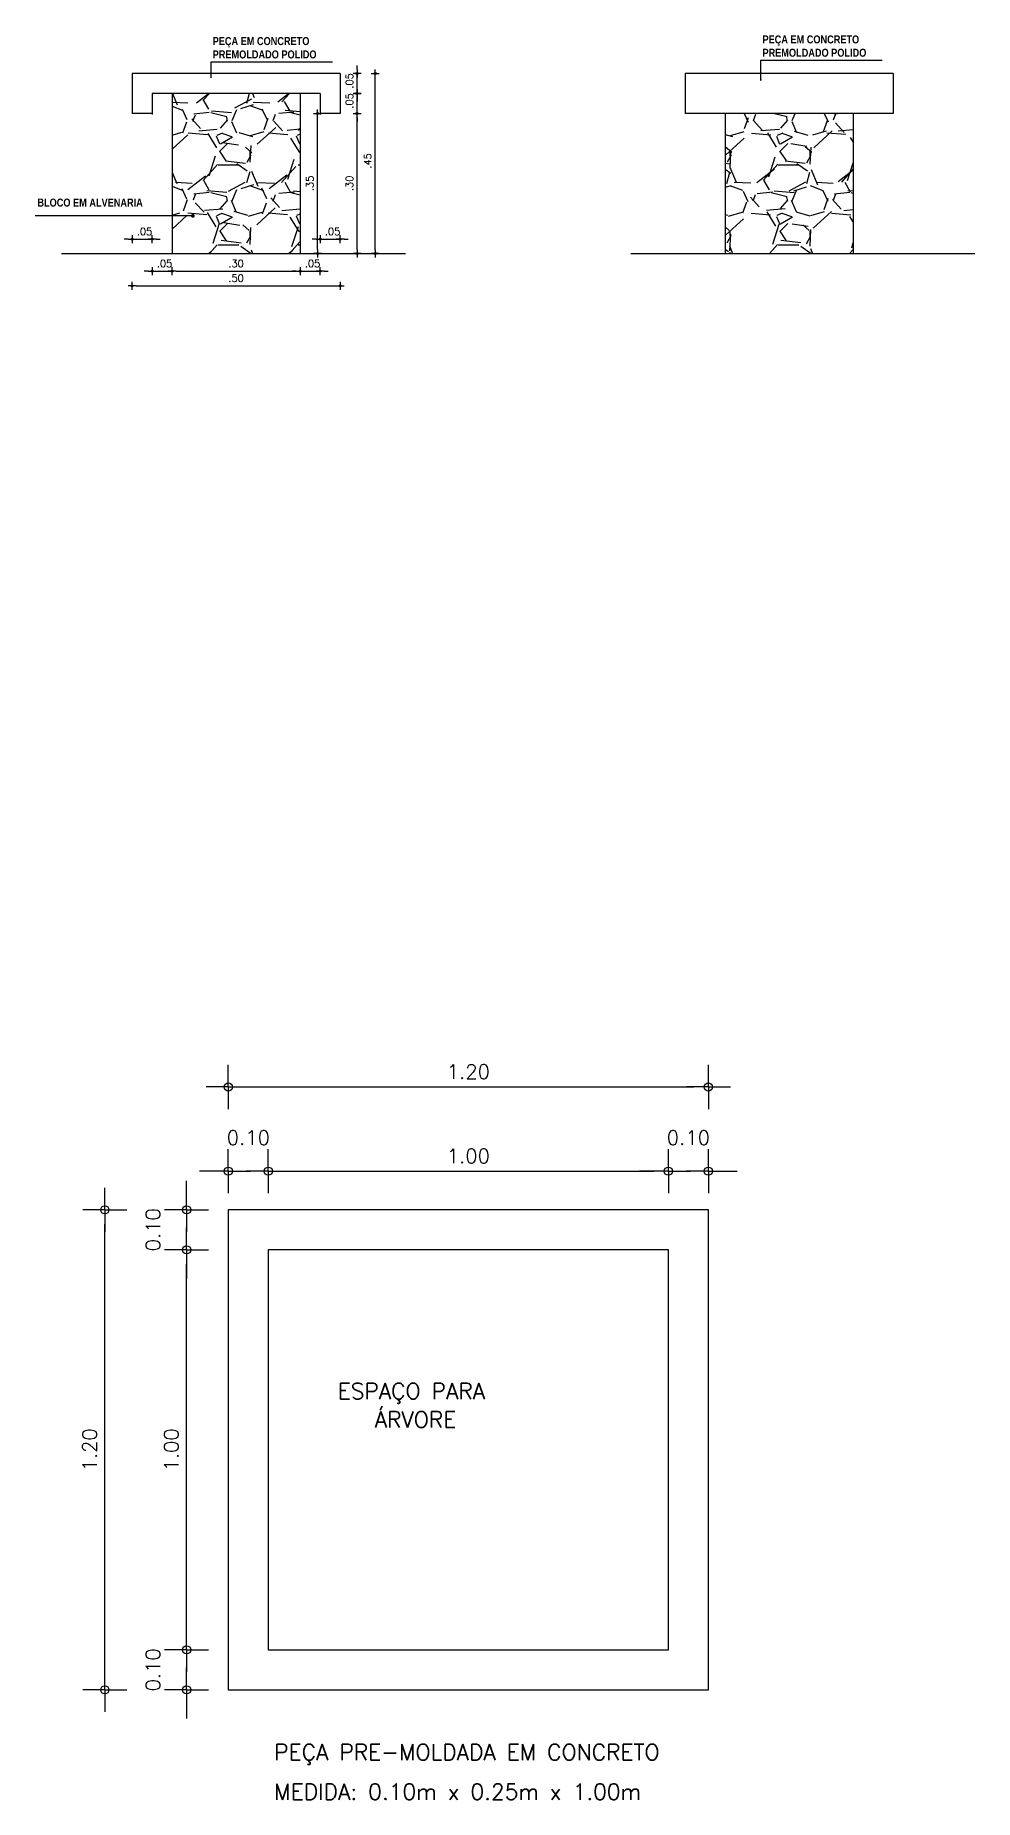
# Model space of a CAD drawing. Extents: x -599692 to 469028, y -9431878 to 9424999.
# Drawn here: x 2264.598 to 2266.946, y -426.792 to -422.382 of the extents above; entities that cross this region are included whole.
import ezdxf

# ---------------------------------------------------------------- set-up
doc = ezdxf.new("R2010")
doc.units = 0
doc.header["$LTSCALE"] = 0.5
doc.header["$MEASUREMENT"] = 0
doc.header["$PDMODE"] = 34
doc.layers.get('0').update_dxf_attribs({"linetype": 'CONTINUOUS'})
doc.layers.get('DEFPOINTS').update_dxf_attribs({"linetype": 'CONTINUOUS'})
for name, color, linetype in [('05', 5, 'CONTINUOUS'), ('COTAS', 2, 'CONTINUOUS'), ('HACHURA', 253, 'CONTINUOUS'), ('P1', 1, 'CONTINUOUS'), ('P2', 2, 'CONTINUOUS'), ('P6', 4, 'CONTINUOUS'), ('TEXTO', 3, 'CONTINUOUS')]:
    doc.layers.add(name, color=color, linetype=linetype)
doc.styles.add('ARIAL', font='ARIALNB.TTF')
doc.styles.add('COTA100', font='ROMANS.SHX')
doc.styles.add('ROMANS', font='romans')
doc.dimstyles.new('BOLA50$0', dxfattribs={"dimscale": 0.5, "dimtxt": 0.25, "dimasz": 0.18, "dimexe": 0.18, "dimexo": 0.0625, "dimgap": 0.1, "dimtad": 1, "dimzin": 0, "dimdsep": 46, "dimtxsty": 'ROMANS', "dimblk1": 'BOLA', "dimblk2": 'BOLA', "dimsah": 1, "dimcen": 0.09, "dimse1": 1, "dimse2": 1, "dimclrt": 256, "dimadec": 0, "dimazin": 0, "dimtfac": 1, "dimtofl": 0, "dimtmove": 2, "dimatfit": 3, "dimldrblk": 'BOLA', "dimfxl": 1, "dimtolj": 1, "dimtzin": 0, "dimarcsym": 0})
doc.dimstyles.new('COTA100$0', dxfattribs={"dimtxt": 0.18, "dimasz": 0.1, "dimexe": 0.05, "dimexo": 0.95, "dimgap": 0.1, "dimtad": 1, "dimzin": 4, "dimdsep": 46, "dimtxsty": 'COTA100', "dimblk": 'USERTICK', "dimblk1": 'USERTICK', "dimblk2": 'USERTICK', "dimsah": 1, "dimcen": -0.1, "dimdle": 0.05, "dimse1": 1, "dimse2": 1, "dimclrt": 2, "dimadec": 0, "dimazin": 0, "dimtfac": 1, "dimtdec": 4, "dimtix": 1, "dimtmove": 2, "dimatfit": 3, "dimldrblk": 'USERTICK', "dimfxl": 1, "dimtvp": 0.625, "dimtolj": 1, "dimtzin": 4, "dimarcsym": 0})
pattern_1 = [(228.0128, (1998.677355, -272.39674), (-1.5999996464, -1.8000002683), [0.0269072, -2.6638176]), (184.9697, (1998.659355, -272.41674), (2.4000002103, 0.1999982614), [0.0461736, -4.571185]), (132.5104, (1998.613355, -272.42074), (1.99999814367, -2.20000173477), [0.0325576, -3.2232064]), (267.2737, (1998.535355, -272.47074), (0.19999920355, 4.000000059), [0.0420476, -4.1627116]), (292.8337, (1998.533355, -272.51274), (-1.0000019811, 2.39999928236), [0.041231, -4.0818746]), (357.2737, (1998.549355, -272.55074), (-4.000000059, 0.19999920355), [0.0420476, -4.1627116]), (37.6942, (1998.591355, -272.5527396), (-2.60000146912, -1.99999808103), [0.0556058, -5.5049698]), (72.2553, (1998.635355, -272.5187396), (1.40000215254, 4.39999924625), [0.0524976, -5.1972642]), (121.4296, (1998.651355, -272.46874), (-1.60000164684, 2.5999990073), [0.04219, -4.1768146]), (175.2364, (1998.629355, -272.43274), (2.2000001893, -0.1999983065), [0.0481664, -2.3601526]), (222.3974, (1998.581355, -272.4287396), (-2.40000147021, -2.1999984164), [0.0622896, -6.166675]), (138.8141, (1998.733355, -272.47274), (-1.4000005894, 1.1999994627), [0.0212602, -2.1047688]), (171.4692, (1998.717355, -272.45874), (2.59999965696, -0.400001582), [0.0404474, -4.0043022]), (225, (1998.67736, -272.45274), (-2e-17, -0.20000006), [0.0282842, -0.2545584]), (203.1986, (1998.663355, -272.42874), (0.9999999461, 0.400000265), [0.0152316, -1.507923]), (291.8014, (1998.649355, -272.43474), (-0.199999982, 0.6000000546), [0.0215406, -1.0554924]), (30.9638, (1998.657355, -272.45474), (0.5999996045, 0.4000004967), [0.0349858, -1.1312046]), (161.5651, (1998.687355, -272.43674), (0.400000087, -0.19999968), [0.0252982, -0.6071574]), (16.3895, (1998.533355, -272.43474), (2.0000004397, 0.59999854196), [0.03544, -3.508569]), (70.3462, (1998.567355, -272.42474), (-0.7999990495, -2.2000004271), [0.0297322, -2.9434816]), (293.1986, (1998.687355, -272.39674), (-0.400000265, 0.9999999461), [0.030463, -1.4926916]), (343.6105, (1998.699355, -272.42474), (-2.0000004397, 0.59999854196), [0.03544, -3.508569]), (339.444, (1998.533355, -272.55874), (-1.0000003689, 0.3999991993), [0.034176, -1.6746248]), (294.7751, (1998.565355, -272.57074), (-0.99999843785, 2.20000068437), [0.0286356, -2.8349286]), (66.8014, (1998.689355, -272.59674), (0.400000265, 0.9999999461), [0.030463, -1.4926916]), (17.354, (1998.701355, -272.56874), (-2.6000004038, -0.79999890045), [0.0335262, -3.3190848]), (69.444, (1998.591355, -272.59674), (-0.3999991993, -1.0000003689), [0.017088, -1.6917128]), (101.3099, (1998.677355, -272.59674), (-0.1999995264, 0.8000001504), [0.010198, -1.0096058]), (165.9638, (1998.675355, -272.58674), (0.600000109, -0.1999996115), [0.041231, -0.78339]), (186.009, (1998.635355, -272.57674), (1.99999995018, 0.1999998635), [0.03821, -3.7827846]), (303.6901, (1998.657355, -272.47274), (-0.200000267, 0.399999912), [0.0288444, -0.6922658]), (353.1572, (1998.673355, -272.4967396), (3.3999998731, -0.40000159958), [0.0503588, -4.9855126]), (60.9454, (1998.723355, -272.50274), (-0.8000000054, -1.4000000769), [0.0205912, -2.0385348]), (90, (1998.73336, -272.48474), (-0.2, 0.2), [0.012, -0.188]), (120.2564, (1998.631355, -272.57074), (0.79999897736, -1.4000004912), [0.0277848, -2.750704]), (48.0128, (1998.617355, -272.54674), (1.5999996464, 1.8000002683), [0.0538144, -2.6369104]), (0, (1998.65336, -272.50674), (0.2, 0.2), [0.052, -0.148]), (325.3048, (1998.705355, -272.50674), (-1.9999988518, 1.4000017219), [0.0316228, -3.1306548]), (254.0546, (1998.731355, -272.52474), (-0.1999999779, -0.8000000253), [0.0291204, -1.4269016]), (207.646, (1998.723355, -272.5527396), (-3.79999916144, -2.00000154263), [0.047413, -4.6938948]), (175.4261, (1998.681355, -272.5747396), (-2.60000011166, 0.19999896023), [0.0501598, -4.9658148])]

# ---------------------------------------------------------------- blocks, each defined once
blk = doc.blocks.new('USERTICK')
for p, q in [((-1, 0), (1, 0)), ((0, 1), (0, -1))]:
    blk.add_line(p, q)
blk.add_circle((0, 0), 0.25)
blk = doc.blocks.new('*D39')
at = {"layer": 'COTAS', "color": 0, "lineweight": -2}
blk.add_line((2265.303, -422.9168), (2265.303, -422.5868), dxfattribs=at)
at = {"layer": 'DEFPOINTS', "color": 0}
for p in [(2265.2597, -422.5768), (2265.303, -422.5768), (2265.2597, -422.9268)]:
    blk.add_point(p, dxfattribs=at)
at = {"layer": 'COTAS', "color": 0, "lineweight": -2, "xscale": 0.01, "yscale": 0.01, "zscale": 0.01}
for p, rotation in [((2265.303, -422.5768), 90), ((2265.303, -422.9268), 270)]:
    blk.add_blockref('USERTICK', p, dxfattribs=dict(at, rotation=rotation))
at = {"layer": 'COTAS', "color": 2, "insert": (2265.284, -422.7518), "char_height": 0.018, "attachment_point": 5, "rotation": 90, "style": 'COTA100'}
blk.add_mtext('\\A1;.35', dxfattribs=at)
blk = doc.blocks.new('*D40')
at = {"layer": 'COTAS', "color": 0, "lineweight": -2}
for p, q in [((2265.402, -422.5168), (2265.402, -422.5068)), ((2265.402, -422.5768), (2265.402, -422.5268)), ((2265.402, -422.5868), (2265.402, -422.5968))]:
    blk.add_line(p, q, dxfattribs=at)
at = {"layer": 'DEFPOINTS', "color": 0}
for p in [(2265.3097, -422.5268), (2265.402, -422.5268), (2265.3097, -422.5768)]:
    blk.add_point(p, dxfattribs=at)
at = {"layer": 'COTAS', "color": 0, "lineweight": -2, "xscale": 0.01, "yscale": 0.01, "zscale": 0.01}
for p, rotation in [((2265.402, -422.5268), 270), ((2265.402, -422.5768), 90)]:
    blk.add_blockref('USERTICK', p, dxfattribs=dict(at, rotation=rotation))
at = {"layer": 'COTAS', "color": 2, "insert": (2265.383, -422.5518), "char_height": 0.018, "attachment_point": 5, "rotation": 90, "style": 'COTA100'}
blk.add_mtext('\\A1; .05', dxfattribs=at)
blk = doc.blocks.new('*D41')
at = {"layer": 'COTAS', "color": 0, "lineweight": -2}
for p, q in [((2265.402, -422.4668), (2265.402, -422.4568)), ((2265.402, -422.5268), (2265.402, -422.4768)), ((2265.402, -422.5368), (2265.402, -422.5468))]:
    blk.add_line(p, q, dxfattribs=at)
at = {"layer": 'DEFPOINTS', "color": 0}
for p in [(2265.3597, -422.4768), (2265.402, -422.4768), (2265.3097, -422.5268)]:
    blk.add_point(p, dxfattribs=at)
at = {"layer": 'COTAS', "color": 0, "lineweight": -2, "xscale": 0.01, "yscale": 0.01, "zscale": 0.01}
for p, rotation in [((2265.402, -422.4768), 270), ((2265.402, -422.5268), 90)]:
    blk.add_blockref('USERTICK', p, dxfattribs=dict(at, rotation=rotation))
at = {"layer": 'COTAS', "color": 2, "insert": (2265.383, -422.5018), "char_height": 0.018, "attachment_point": 5, "rotation": 90, "style": 'COTA100'}
blk.add_mtext('\\A1; .05', dxfattribs=at)
blk = doc.blocks.new('*D42')
at = {"layer": 'COTAS', "color": 0, "lineweight": -2}
blk.add_line((2265.402, -422.9168), (2265.402, -422.5868), dxfattribs=at)
at = {"layer": 'DEFPOINTS', "color": 0}
for p in [(2265.3097, -422.5768), (2265.402, -422.5768), (2265.2597, -422.9268)]:
    blk.add_point(p, dxfattribs=at)
at = {"layer": 'COTAS', "color": 0, "lineweight": -2, "xscale": 0.01, "yscale": 0.01, "zscale": 0.01}
for p, rotation in [((2265.402, -422.5768), 90), ((2265.402, -422.9268), 270)]:
    blk.add_blockref('USERTICK', p, dxfattribs=dict(at, rotation=rotation))
at = {"layer": 'COTAS', "color": 2, "insert": (2265.383, -422.7518), "char_height": 0.018, "attachment_point": 5, "rotation": 90, "style": 'COTA100'}
blk.add_mtext('\\A1;.30', dxfattribs=at)
blk = doc.blocks.new('*D43')
at = {"layer": 'COTAS', "color": 0, "lineweight": -2}
for p, q in [((2264.8297, -422.891), (2264.8197, -422.891)), ((2264.8397, -422.891), (2264.8897, -422.891)), ((2264.8997, -422.891), (2264.9097, -422.891))]:
    blk.add_line(p, q, dxfattribs=at)
at = {"layer": 'DEFPOINTS', "color": 0}
for p in [(2264.8397, -422.5768), (2264.8897, -422.5793), (2264.8897, -422.891)]:
    blk.add_point(p, dxfattribs=at)
at = {"layer": 'COTAS', "color": 0, "lineweight": -2, "xscale": 0.01, "yscale": 0.01, "zscale": 0.01}
blk.add_blockref('USERTICK', (2264.8397, -422.891), dxfattribs=at)
at = {"layer": 'COTAS', "color": 0, "lineweight": -2, "xscale": 0.01, "yscale": 0.01, "zscale": 0.01, "rotation": 180}
blk.add_blockref('USERTICK', (2264.8897, -422.891), dxfattribs=at)
at = {"layer": 'COTAS', "color": 2, "insert": (2264.8647, -422.872), "char_height": 0.018, "attachment_point": 5, "style": 'COTA100'}
blk.add_mtext('\\A1; .05', dxfattribs=at)
blk = doc.blocks.new('*D44')
at = {"layer": 'COTAS', "color": 0, "lineweight": -2}
for p, q in [((2264.8797, -422.971), (2264.8697, -422.971)), ((2264.8897, -422.971), (2264.9397, -422.971)), ((2264.9497, -422.971), (2264.9597, -422.971))]:
    blk.add_line(p, q, dxfattribs=at)
at = {"layer": 'DEFPOINTS', "color": 0}
for p in [(2264.8897, -422.5793), (2264.9397, -422.9268), (2264.9397, -422.971)]:
    blk.add_point(p, dxfattribs=at)
at = {"layer": 'COTAS', "color": 0, "lineweight": -2, "xscale": 0.01, "yscale": 0.01, "zscale": 0.01}
blk.add_blockref('USERTICK', (2264.8897, -422.971), dxfattribs=at)
at = {"layer": 'COTAS', "color": 0, "lineweight": -2, "xscale": 0.01, "yscale": 0.01, "zscale": 0.01, "rotation": 180}
blk.add_blockref('USERTICK', (2264.9397, -422.971), dxfattribs=at)
at = {"layer": 'COTAS', "color": 2, "insert": (2264.9147, -422.952), "char_height": 0.018, "attachment_point": 5, "style": 'COTA100'}
blk.add_mtext('\\A1; .05', dxfattribs=at)
blk = doc.blocks.new('*D45')
at = {"layer": 'COTAS', "color": 0, "lineweight": -2}
blk.add_line((2264.9497, -422.971), (2265.2497, -422.971), dxfattribs=at)
at = {"layer": 'DEFPOINTS', "color": 0}
for p in [(2264.9397, -422.9268), (2265.2597, -422.9268), (2265.2597, -422.971)]:
    blk.add_point(p, dxfattribs=at)
at = {"layer": 'COTAS', "color": 0, "lineweight": -2, "xscale": 0.01, "yscale": 0.01, "zscale": 0.01, "rotation": 180}
blk.add_blockref('USERTICK', (2264.9397, -422.971), dxfattribs=at)
at = {"layer": 'COTAS', "color": 0, "lineweight": -2, "xscale": 0.01, "yscale": 0.01, "zscale": 0.01}
blk.add_blockref('USERTICK', (2265.2597, -422.971), dxfattribs=at)
at = {"layer": 'COTAS', "color": 2, "insert": (2265.0997, -422.952), "char_height": 0.018, "attachment_point": 5, "style": 'COTA100'}
blk.add_mtext('\\A1;.30', dxfattribs=at)
blk = doc.blocks.new('*D46')
at = {"layer": 'COTAS', "color": 0, "lineweight": -2}
for p, q in [((2265.2497, -422.971), (2265.2397, -422.971)), ((2265.2597, -422.971), (2265.3097, -422.971)), ((2265.3197, -422.971), (2265.3297, -422.971))]:
    blk.add_line(p, q, dxfattribs=at)
at = {"layer": 'DEFPOINTS', "color": 0}
for p in [(2265.3097, -422.5793), (2265.2597, -422.9268), (2265.3097, -422.971)]:
    blk.add_point(p, dxfattribs=at)
at = {"layer": 'COTAS', "color": 0, "lineweight": -2, "xscale": 0.01, "yscale": 0.01, "zscale": 0.01}
blk.add_blockref('USERTICK', (2265.2597, -422.971), dxfattribs=at)
at = {"layer": 'COTAS', "color": 0, "lineweight": -2, "xscale": 0.01, "yscale": 0.01, "zscale": 0.01, "rotation": 180}
blk.add_blockref('USERTICK', (2265.3097, -422.971), dxfattribs=at)
at = {"layer": 'COTAS', "color": 2, "insert": (2265.2847, -422.952), "char_height": 0.018, "attachment_point": 5, "style": 'COTA100'}
blk.add_mtext('\\A1; .05', dxfattribs=at)
blk = doc.blocks.new('*D47')
at = {"layer": 'COTAS', "color": 0, "lineweight": -2}
for p, q in [((2265.2997, -422.891), (2265.2897, -422.891)), ((2265.3097, -422.891), (2265.3597, -422.891)), ((2265.3697, -422.891), (2265.3797, -422.891))]:
    blk.add_line(p, q, dxfattribs=at)
at = {"layer": 'DEFPOINTS', "color": 0}
for p in [(2265.3097, -422.5793), (2265.3597, -422.5768), (2265.3597, -422.891)]:
    blk.add_point(p, dxfattribs=at)
at = {"layer": 'COTAS', "color": 0, "lineweight": -2, "xscale": 0.01, "yscale": 0.01, "zscale": 0.01}
blk.add_blockref('USERTICK', (2265.3097, -422.891), dxfattribs=at)
at = {"layer": 'COTAS', "color": 0, "lineweight": -2, "xscale": 0.01, "yscale": 0.01, "zscale": 0.01, "rotation": 180}
blk.add_blockref('USERTICK', (2265.3597, -422.891), dxfattribs=at)
at = {"layer": 'COTAS', "color": 2, "insert": (2265.3347, -422.872), "char_height": 0.018, "attachment_point": 5, "style": 'COTA100'}
blk.add_mtext('\\A1; .05', dxfattribs=at)
blk = doc.blocks.new('*D37')
at = {"layer": 'COTAS', "color": 0, "lineweight": -2}
blk.add_line((2265.4477, -422.9168), (2265.4477, -422.4868), dxfattribs=at)
at = {"layer": 'DEFPOINTS', "color": 0}
for p in [(2265.3354, -422.4768), (2265.4477, -422.4768), (2265.3354, -422.9268)]:
    blk.add_point(p, dxfattribs=at)
at = {"layer": 'COTAS', "color": 0, "lineweight": -2, "xscale": 0.01, "yscale": 0.01, "zscale": 0.01}
for p, rotation in [((2265.4477, -422.4768), 90), ((2265.4477, -422.9268), 270)]:
    blk.add_blockref('USERTICK', p, dxfattribs=dict(at, rotation=rotation))
at = {"layer": 'COTAS', "color": 2, "insert": (2265.4287, -422.7018), "char_height": 0.018, "attachment_point": 5, "rotation": 90, "style": 'COTA100'}
blk.add_mtext('\\A1; .45', dxfattribs=at)
blk = doc.blocks.new('*D38')
at = {"layer": 'COTAS', "color": 0, "lineweight": -2}
blk.add_line((2264.8497, -423.0076), (2265.3497, -423.0076), dxfattribs=at)
at = {"layer": 'DEFPOINTS', "color": 0}
for p in [(2264.8397, -422.901), (2265.3597, -422.901), (2265.3597, -423.0076)]:
    blk.add_point(p, dxfattribs=at)
at = {"layer": 'COTAS', "color": 0, "lineweight": -2, "xscale": 0.01, "yscale": 0.01, "zscale": 0.01, "rotation": 180}
blk.add_blockref('USERTICK', (2264.8397, -423.0076), dxfattribs=at)
at = {"layer": 'COTAS', "color": 0, "lineweight": -2, "xscale": 0.01, "yscale": 0.01, "zscale": 0.01}
blk.add_blockref('USERTICK', (2265.3597, -423.0076), dxfattribs=at)
at = {"layer": 'COTAS', "color": 2, "insert": (2265.0997, -422.9886), "char_height": 0.018, "attachment_point": 5, "style": 'COTA100'}
blk.add_mtext('\\A1;.50', dxfattribs=at)
blk = doc.blocks.new('BOLA')
for q in [(0, 1.53), (-1.53, 0), (0, -1.53), (1.53, 0)]:
    blk.add_line((0, 0), q)
blk.add_circle((0, 0), 0.284)
blk = doc.blocks.new('*D167')
at = {"layer": 'COTAS', "color": 253, "linetype": 'ByBlock', "lineweight": -2}
for p, q in [((2265.0443, -425.2209), (2265.0083, -425.2209)), ((2265.2163, -425.2209), (2265.2523, -425.2209))]:
    blk.add_line(p, q, dxfattribs=at)
at = {"layer": 'DEFPOINTS', "color": 0}
for p in [(2265.1803, -425.2209), (2265.0803, -425.3174), (2265.1803, -425.4174)]:
    blk.add_point(p, dxfattribs=at)
at = {"layer": 'COTAS', "color": 253, "lineweight": -2, "xscale": 0.036, "yscale": 0.036, "zscale": 0.036}
blk.add_blockref('BOLA', (2265.0803, -425.2209), dxfattribs=at)
at = {"layer": 'COTAS', "color": 253, "lineweight": -2, "xscale": 0.036, "yscale": 0.036, "zscale": 0.036, "rotation": 180}
blk.add_blockref('BOLA', (2265.1803, -425.2209), dxfattribs=at)
at = {"layer": 'COTAS', "insert": (2265.1303, -425.1369), "char_height": 0.036, "attachment_point": 5, "style": 'ROMANS'}
blk.add_mtext('\\A1;0.10', dxfattribs=at)
blk = doc.blocks.new('*D168')
at = {"layer": 'COTAS', "color": 253, "linetype": 'ByBlock', "lineweight": -2}
blk.add_line((2265.2163, -425.2209), (2266.1443, -425.2209), dxfattribs=at)
at = {"layer": 'DEFPOINTS', "color": 0}
for p in [(2266.1803, -425.2209), (2265.1803, -425.4174), (2266.1803, -425.4174)]:
    blk.add_point(p, dxfattribs=at)
at = {"layer": 'COTAS', "color": 253, "lineweight": -2, "xscale": 0.036, "yscale": 0.036, "zscale": 0.036, "rotation": 180}
blk.add_blockref('BOLA', (2265.1803, -425.2209), dxfattribs=at)
at = {"layer": 'COTAS', "color": 253, "lineweight": -2, "xscale": 0.036, "yscale": 0.036, "zscale": 0.036}
blk.add_blockref('BOLA', (2266.1803, -425.2209), dxfattribs=at)
at = {"layer": 'COTAS', "insert": (2265.6803, -425.1829), "char_height": 0.036, "attachment_point": 5, "style": 'ROMANS'}
blk.add_mtext('\\A1;1.00', dxfattribs=at)
blk = doc.blocks.new('*D169')
at = {"layer": 'COTAS', "color": 253, "linetype": 'ByBlock', "lineweight": -2}
for p, q in [((2266.1443, -425.2209), (2266.1083, -425.2209)), ((2266.3163, -425.2209), (2266.3523, -425.2209))]:
    blk.add_line(p, q, dxfattribs=at)
at = {"layer": 'DEFPOINTS', "color": 0}
for p in [(2266.2803, -425.2209), (2266.2803, -425.3174), (2266.1803, -425.4174)]:
    blk.add_point(p, dxfattribs=at)
at = {"layer": 'COTAS', "color": 253, "lineweight": -2, "xscale": 0.036, "yscale": 0.036, "zscale": 0.036}
blk.add_blockref('BOLA', (2266.1803, -425.2209), dxfattribs=at)
at = {"layer": 'COTAS', "color": 253, "lineweight": -2, "xscale": 0.036, "yscale": 0.036, "zscale": 0.036, "rotation": 180}
blk.add_blockref('BOLA', (2266.2803, -425.2209), dxfattribs=at)
at = {"layer": 'COTAS', "insert": (2266.2303, -425.1369), "char_height": 0.036, "attachment_point": 5, "style": 'ROMANS'}
blk.add_mtext('\\A1;0.10', dxfattribs=at)
blk = doc.blocks.new('*D170')
at = {"layer": 'COTAS', "color": 253, "linetype": 'ByBlock', "lineweight": -2}
blk.add_line((2265.1163, -425.0104), (2266.2443, -425.0104), dxfattribs=at)
at = {"layer": 'DEFPOINTS', "color": 0}
for p in [(2266.2803, -425.0104), (2265.0803, -425.3174), (2266.2803, -425.3174)]:
    blk.add_point(p, dxfattribs=at)
at = {"layer": 'COTAS', "color": 253, "lineweight": -2, "xscale": 0.036, "yscale": 0.036, "zscale": 0.036, "rotation": 180}
blk.add_blockref('BOLA', (2265.0803, -425.0104), dxfattribs=at)
at = {"layer": 'COTAS', "color": 253, "lineweight": -2, "xscale": 0.036, "yscale": 0.036, "zscale": 0.036}
blk.add_blockref('BOLA', (2266.2803, -425.0104), dxfattribs=at)
at = {"layer": 'COTAS', "insert": (2265.6803, -424.9724), "char_height": 0.036, "attachment_point": 5, "style": 'ROMANS'}
blk.add_mtext('\\A1;1.20', dxfattribs=at)
blk = doc.blocks.new('*D171')
at = {"layer": 'COTAS', "color": 253, "linetype": 'ByBlock', "lineweight": -2}
for p, q in [((2264.976, -426.3814), (2264.976, -426.3454)), ((2264.976, -426.5534), (2264.976, -426.5894))]:
    blk.add_line(p, q, dxfattribs=at)
at = {"layer": 'DEFPOINTS', "color": 0}
for p in [(2264.976, -426.4174), (2265.1803, -426.4174), (2265.0803, -426.5174)]:
    blk.add_point(p, dxfattribs=at)
at = {"layer": 'COTAS', "color": 253, "lineweight": -2, "xscale": 0.036, "yscale": 0.036, "zscale": 0.036}
for p, rotation in [((2264.976, -426.4174), 270), ((2264.976, -426.5174), 90)]:
    blk.add_blockref('BOLA', p, dxfattribs=dict(at, rotation=rotation))
at = {"layer": 'COTAS', "insert": (2264.892, -426.4674), "char_height": 0.036, "attachment_point": 5, "rotation": 90, "style": 'ROMANS'}
blk.add_mtext('\\A1;0.10', dxfattribs=at)
blk = doc.blocks.new('*D172')
at = {"layer": 'COTAS', "color": 253, "linetype": 'ByBlock', "lineweight": -2}
blk.add_line((2264.976, -426.3814), (2264.976, -425.4534), dxfattribs=at)
at = {"layer": 'DEFPOINTS', "color": 0}
for p in [(2264.976, -425.4174), (2265.1803, -425.4174), (2265.1803, -426.4174)]:
    blk.add_point(p, dxfattribs=at)
at = {"layer": 'COTAS', "color": 253, "lineweight": -2, "xscale": 0.036, "yscale": 0.036, "zscale": 0.036}
for p, rotation in [((2264.976, -425.4174), 90), ((2264.976, -426.4174), 270)]:
    blk.add_blockref('BOLA', p, dxfattribs=dict(at, rotation=rotation))
at = {"layer": 'COTAS', "insert": (2264.938, -425.9174), "char_height": 0.036, "attachment_point": 5, "rotation": 90, "style": 'ROMANS'}
blk.add_mtext('\\A1;1.00', dxfattribs=at)
blk = doc.blocks.new('*D173')
at = {"layer": 'COTAS', "color": 253, "linetype": 'ByBlock', "lineweight": -2}
for p, q in [((2264.976, -425.2814), (2264.976, -425.2454)), ((2264.976, -425.4534), (2264.976, -425.4894))]:
    blk.add_line(p, q, dxfattribs=at)
at = {"layer": 'DEFPOINTS', "color": 0}
for p in [(2264.976, -425.3174), (2265.0803, -425.3174), (2265.1803, -425.4174)]:
    blk.add_point(p, dxfattribs=at)
at = {"layer": 'COTAS', "color": 253, "lineweight": -2, "xscale": 0.036, "yscale": 0.036, "zscale": 0.036}
for p, rotation in [((2264.976, -425.3174), 270), ((2264.976, -425.4174), 90)]:
    blk.add_blockref('BOLA', p, dxfattribs=dict(at, rotation=rotation))
at = {"layer": 'COTAS', "insert": (2264.892, -425.3674), "char_height": 0.036, "attachment_point": 5, "rotation": 90, "style": 'ROMANS'}
blk.add_mtext('\\A1;0.10', dxfattribs=at)
blk = doc.blocks.new('*D174')
at = {"layer": 'COTAS', "color": 253, "linetype": 'ByBlock', "lineweight": -2}
blk.add_line((2264.7716, -426.4814), (2264.7716, -425.3534), dxfattribs=at)
at = {"layer": 'DEFPOINTS', "color": 0}
for p in [(2264.7716, -425.3174), (2265.0803, -425.3174), (2265.0803, -426.5174)]:
    blk.add_point(p, dxfattribs=at)
at = {"layer": 'COTAS', "color": 253, "lineweight": -2, "xscale": 0.036, "yscale": 0.036, "zscale": 0.036}
for p, rotation in [((2264.7716, -425.3174), 90), ((2264.7716, -426.5174), 270)]:
    blk.add_blockref('BOLA', p, dxfattribs=dict(at, rotation=rotation))
at = {"layer": 'COTAS', "insert": (2264.7336, -425.9174), "char_height": 0.036, "attachment_point": 5, "rotation": 90, "style": 'ROMANS'}
blk.add_mtext('\\A1;1.20', dxfattribs=at)

msp = doc.modelspace()

# ---------------------------------------------------------------- hatches: boundary and pattern name
at = {"layer": 'HACHURA'}
h = msp.add_hatch(dxfattribs=at)
h.set_pattern_fill('GRAVEL', color=256, scale=0.2, style=0)
h.set_pattern_definition(pattern_1)
h.paths.add_polyline_path([(2265.2597, -422.5268), (2264.9397, -422.5268), (2264.9397, -422.9268), (2265.2597, -422.9268)])
h = msp.add_hatch(dxfattribs=at)
h.set_pattern_fill('GRAVEL', color=256, scale=0.2, style=0)
h.set_pattern_definition(pattern_1)
h.paths.add_polyline_path([(2266.3224, -422.5768), (2266.3224, -422.9268), (2266.6424, -422.9268), (2266.6424, -422.5768)])
at = {"layer": 'P1'}
for points in [[(2265.0393, -422.4859, 1), (2265.0345, -422.4859, 1)], [(2266.4136, -422.4931, 1), (2266.4088, -422.4931, 1)], [(2264.9965, -422.8328, 1), (2264.9869, -422.8328, 1)]]:
    msp.add_hatch(color=256, dxfattribs=at).paths.add_polyline_path(points)

# ---------------------------------------------------------------- linework, layer by layer
at = {"layer": '05', "linetype": 'Continuous'}
msp.add_line((2265.2597, -422.6068), (2265.2597, -422.9268), dxfattribs=at)
at = {"layer": 'P1'}
for p, q in [((2265.0374, -422.4854), (2265.0374, -422.4482)), ((2265.0374, -422.4482), (2265.3404, -422.4482)), ((2266.4117, -422.444), (2266.7147, -422.444)), ((2266.4117, -422.4925), (2266.4117, -422.444)), ((2264.5978, -422.8317), (2264.9891, -422.8317))]:
    msp.add_line(p, q, dxfattribs=at)
at = {"layer": 'P2'}
for points in [[(2265.0803, -426.5174), (2266.2803, -426.5174), (2266.2803, -425.3174), (2265.0803, -425.3174)], [(2265.1803, -426.4174), (2266.1803, -426.4174), (2266.1803, -425.4174), (2265.1803, -425.4174)]]:
    msp.add_lwpolyline(points, close=True, dxfattribs=at)
at = {"layer": 'P6', "linetype": 'Continuous'}
for p, q in [((2265.3597, -422.4768), (2264.8397, -422.4768)), ((2264.8397, -422.4768), (2264.8397, -422.5768)), ((2265.3597, -422.4768), (2265.3597, -422.5768)), ((2266.2224, -422.4768), (2266.2224, -422.5768)), ((2266.7424, -422.4768), (2266.2224, -422.4768)), ((2266.7424, -422.4768), (2266.7424, -422.5768)), ((2264.8897, -422.5268), (2264.8897, -422.5793)), ((2265.3097, -422.5268), (2264.8897, -422.5268)), ((2264.9397, -422.5268), (2264.9397, -422.9268)), ((2265.2597, -422.5268), (2265.2597, -422.9268)), ((2265.3097, -422.5268), (2265.3097, -422.5793)), ((2264.8897, -422.5768), (2264.8397, -422.5768)), ((2264.9397, -422.6068), (2264.9397, -422.9268)), ((2265.3597, -422.5768), (2265.3097, -422.5768)), ((2266.7424, -422.5768), (2266.2224, -422.5768)), ((2266.3224, -422.5768), (2266.3224, -422.9268)), ((2266.6424, -422.5768), (2266.6424, -422.9268)), ((2264.6635, -422.9268), (2265.5233, -422.9268)), ((2266.0862, -422.9268), (2266.946, -422.9268))]:
    msp.add_line(p, q, dxfattribs=at)

# ---------------------------------------------------------------- texts
at = {"layer": 'TEXTO', "linetype": 'Continuous', "style": 'ROMANS'}
for s, p in [('ESPAÇO PARA', (2265.3537, -425.7904)), ('ÁRVORE', (2265.4462, -425.8617)), ('PEÇA PRE-MOLDADA EM CONCRETO', (2265.1951, -426.693)), ('MEDIDA: 0.10m x 0.25m x 1.00m', (2265.1951, -426.792))]:
    msp.add_text(s, height=0.04, dxfattribs=at).set_placement(p)
at = {"layer": 'TEXTO', "char_height": 0.02, "attachment_point": 1, "style": 'ARIAL'}
for s, insert, width in [('PEÇA EM CONCRETO \\PPREMOLDADO POLIDO ', (2265.0412, -422.386), 0.7845), ('PEÇA EM CONCRETO \\PPREMOLDADO POLIDO ', (2266.4155, -422.3818), 0.7845), ('BLOCO EM ALVENARIA ', (2264.6031, -422.7897), 0.5778)]:
    msp.add_mtext(s, dxfattribs=dict(at, insert=insert, width=width))

# ---------------------------------------------------------------- dimensions: what is measured, and where the dimension line sits
at = {"layer": 'COTAS'}
for base, p1, p2, dimstyle, override, picture, middle in [((2265.402, -422.4768), (2265.3097, -422.5268), (2265.3597, -422.4768), 'COTA100$0', {"dimscale": 0.1, "dimpost": ' <>'}, '*D41', (2265.383, -422.5018)), ((2265.4477, -422.4768), (2265.3354, -422.9268), (2265.3354, -422.4768), 'COTA100$0', {"dimscale": 0.1, "dimpost": ' <>'}, '*D37', (2265.4287, -422.7018)), ((2265.402, -422.5268), (2265.3097, -422.5768), (2265.3097, -422.5268), 'COTA100$0', {"dimscale": 0.1, "dimpost": ' <>'}, '*D40', (2265.383, -422.5518)), ((2264.976, -425.3174), (2265.1803, -425.4174), (2265.0803, -425.3174), 'BOLA50$0', {"dimscale": 0.2, "dimtxt": 0.18, "dimclrd": 253, "dimfxl": 4, "dimfxlon": 1, "dimarcsym": 1}, '*D173', (2264.892, -425.3674)), ((2264.7716, -425.3174), (2265.0803, -426.5174), (2265.0803, -425.3174), 'BOLA50$0', {"dimscale": 0.2, "dimtxt": 0.18, "dimclrd": 253, "dimfxl": 4, "dimfxlon": 1, "dimarcsym": 1}, '*D174', (2264.7336, -425.9174)), ((2264.976, -425.4174), (2265.1803, -426.4174), (2265.1803, -425.4174), 'BOLA50$0', {"dimscale": 0.2, "dimtxt": 0.18, "dimclrd": 253, "dimfxl": 4, "dimfxlon": 1, "dimarcsym": 1}, '*D172', (2264.938, -425.9174)), ((2264.976, -426.4174), (2265.0803, -426.5174), (2265.1803, -426.4174), 'BOLA50$0', {"dimscale": 0.2, "dimtxt": 0.18, "dimclrd": 253, "dimfxl": 4, "dimfxlon": 1, "dimarcsym": 1}, '*D171', (2264.892, -426.4674))]:
    dim = msp.add_linear_dim(base=base, p1=p1, p2=p2, angle=90, dimstyle=dimstyle, override=override, dxfattribs=at)
    dim.commit()
    dim.dimension.update_dxf_attribs({"geometry": picture, "text_midpoint": middle})
for base, p2, text, picture, middle in [((2265.303, -422.5768), (2265.2597, -422.5768), '.35', '*D39', (2265.284, -422.7518)), ((2265.402, -422.5768), (2265.3097, -422.5768), '.30', '*D42', (2265.383, -422.7518))]:
    dim = msp.add_linear_dim(base=base, p1=(2265.2597, -422.9268), p2=p2, angle=90, text=text, dimstyle='COTA100$0', override={"dimscale": 0.1, "dimpost": ' <>'}, dxfattribs=at)
    dim.commit()
    dim.dimension.update_dxf_attribs({"geometry": picture, "text_midpoint": middle})
for base, p1, p2, dimstyle, override, picture, middle in [((2264.8897, -422.891), (2264.8397, -422.5768), (2264.8897, -422.5793), 'COTA100$0', {"dimscale": 0.1, "dimpost": ' <>'}, '*D43', (2264.8647, -422.872)), ((2264.9397, -422.971), (2264.8897, -422.5793), (2264.9397, -422.9268), 'COTA100$0', {"dimscale": 0.1, "dimpost": ' <>'}, '*D44', (2264.9147, -422.952)), ((2265.3097, -422.971), (2265.2597, -422.9268), (2265.3097, -422.5793), 'COTA100$0', {"dimscale": 0.1, "dimpost": ' <>'}, '*D46', (2265.2847, -422.952)), ((2265.3597, -422.891), (2265.3097, -422.5793), (2265.3597, -422.5768), 'COTA100$0', {"dimscale": 0.1, "dimpost": ' <>'}, '*D47', (2265.3347, -422.872)), ((2266.2803, -425.0104), (2265.0803, -425.3174), (2266.2803, -425.3174), 'BOLA50$0', {"dimscale": 0.2, "dimtxt": 0.18, "dimclrd": 253, "dimfxl": 4, "dimfxlon": 1, "dimarcsym": 1}, '*D170', (2265.6803, -424.9724)), ((2265.1803, -425.2209), (2265.0803, -425.3174), (2265.1803, -425.4174), 'BOLA50$0', {"dimscale": 0.2, "dimtxt": 0.18, "dimclrd": 253, "dimfxl": 4, "dimfxlon": 1, "dimarcsym": 1}, '*D167', (2265.1303, -425.1369)), ((2266.2803, -425.2209), (2266.1803, -425.4174), (2266.2803, -425.3174), 'BOLA50$0', {"dimscale": 0.2, "dimtxt": 0.18, "dimclrd": 253, "dimfxl": 4, "dimfxlon": 1, "dimarcsym": 1}, '*D169', (2266.2303, -425.1369)), ((2266.1803, -425.2209), (2265.1803, -425.4174), (2266.1803, -425.4174), 'BOLA50$0', {"dimscale": 0.2, "dimtxt": 0.18, "dimclrd": 253, "dimfxl": 4, "dimfxlon": 1, "dimarcsym": 1}, '*D168', (2265.6803, -425.1829))]:
    dim = msp.add_linear_dim(base=base, p1=p1, p2=p2, dimstyle=dimstyle, override=override, dxfattribs=at)
    dim.commit()
    dim.dimension.update_dxf_attribs({"geometry": picture, "text_midpoint": middle})
for base, p1, p2, text, picture, middle in [((2265.3597, -423.0076), (2264.8397, -422.901), (2265.3597, -422.901), '.50', '*D38', (2265.0997, -422.9886)), ((2265.2597, -422.971), (2264.9397, -422.9268), (2265.2597, -422.9268), '.30', '*D45', (2265.0997, -422.952))]:
    dim = msp.add_linear_dim(base=base, p1=p1, p2=p2, text=text, dimstyle='COTA100$0', override={"dimscale": 0.1, "dimpost": ' <>'}, dxfattribs=at)
    dim.commit()
    dim.dimension.update_dxf_attribs({"geometry": picture, "text_midpoint": middle})

doc.saveas('drawing.dxf')
